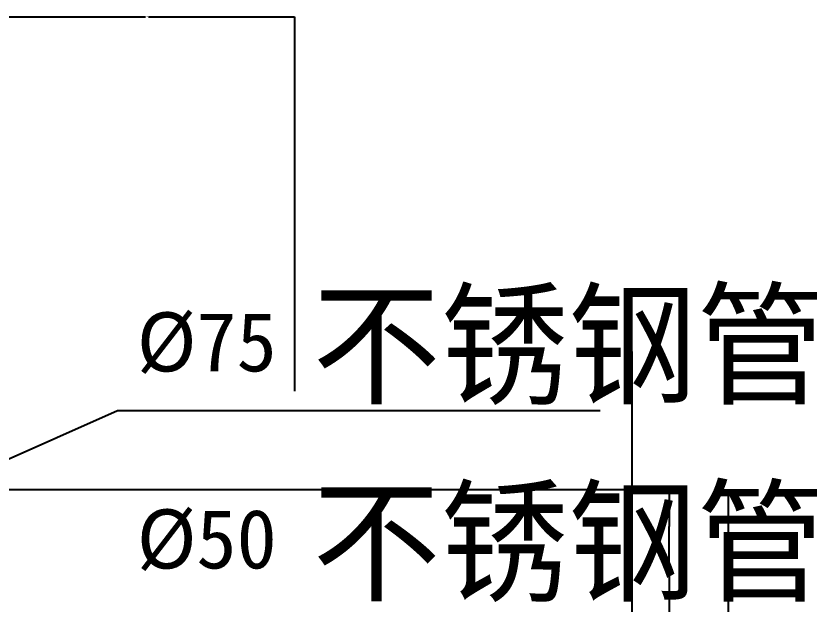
# Model space of a CAD drawing. Header units: metres. Extents: x 3468 to 10128, y -581 to 3010.
# Drawn here: x 6037 to 6850, y 2123 to 2721 of the extents above; entities that cross this region are included whole.
import ezdxf

# ---------------------------------------------------------------- set-up
doc = ezdxf.new("R2010")
doc.units = ezdxf.units.M
for name, color, linetype in [('E_WALL', 7, 'Continuous'), ('LM', 141, 'Continuous'), ('OTHER', 7, 'Continuous'), ('PUB_DIM', 3, 'Continuous'), ('PUB_TEXT', 7, 'Continuous')]:
    doc.layers.add(name, color=color, linetype=linetype)
doc.dimstyles.get("Standard").update_dxf_attribs({"dimtxt": 2.5, "dimasz": 2.5, "dimexe": 1.25, "dimexo": 0.625, "dimtad": 1, "dimcen": 2.5, "dimazin": 3, "dimtfac": 1, "dimtmove": 0, "dimatfit": 3})

# ---------------------------------------------------------------- blocks, each defined once
blk = doc.blocks.new('*D16')
for p, q in [((6020, 2340), (6020, 2720)), ((6020.25, 2720), (6168.5, 2720)), ((6171.5, 2720), (6319.75, 2720)), ((6320, 2340), (6320, 2720))]:
    blk.add_line(p, q)
at = {"layer": 'Defpoints'}
for p in [(6020, 2720), (6020, 2340), (6320, 2340)]:
    blk.add_point(p, dxfattribs=at)
at = {"layer": 'PUB_DIM', "insert": (6170, 2720), "char_height": 1, "attachment_point": 5}
blk.add_mtext('300', dxfattribs=at)
blk = doc.blocks.new('*D20')
for p, q in [((6700, 2240), (6700, 2202.5)), ((6699.75, 2202.5), (6699.5, 2202.5)), ((6700, 2165), (6700, 2202.5)), ((6700, 2202.5), (6700, 2202.5)), ((6700.25, 2202.5), (6700.5, 2202.5))]:
    blk.add_line(p, q)
at = {"layer": 'Defpoints'}
for p in [(6700, 2240), (6700, 2202.5), (6700, 2165)]:
    blk.add_point(p, dxfattribs=at)
at = {"layer": 'PUB_DIM', "insert": (6700, 2203.625), "char_height": 1, "attachment_point": 5}
blk.add_mtext('0', dxfattribs=at)
blk = doc.blocks.new('*D21')
for p, q in [((6700, 2165), (6700, 2102.5)), ((6699.75, 2102.5), (6699.5, 2102.5)), ((6700, 2040), (6700, 2102.5)), ((6700, 2102.5), (6700, 2102.5)), ((6700.25, 2102.5), (6700.5, 2102.5))]:
    blk.add_line(p, q)
at = {"layer": 'Defpoints'}
for p in [(6700, 2165), (6700, 2102.5), (6700, 2040)]:
    blk.add_point(p, dxfattribs=at)
at = {"layer": 'PUB_DIM', "insert": (6700, 2103.625), "char_height": 1, "attachment_point": 5}
blk.add_mtext('0', dxfattribs=at)
blk = doc.blocks.new('*D24')
for p, q in [((6760, 2240), (6760, 1690)), ((6759.75, 1690), (6759.5, 1690)), ((6760, 1140), (6760, 1690)), ((6760, 1690), (6760, 1690)), ((6760.25, 1690), (6760.5, 1690))]:
    blk.add_line(p, q)
at = {"layer": 'Defpoints'}
for p in [(6760, 2240), (6760, 1690), (6760, 1140)]:
    blk.add_point(p, dxfattribs=at)
at = {"layer": 'PUB_DIM', "insert": (6760, 1691.125), "char_height": 1, "attachment_point": 5}
blk.add_mtext('0', dxfattribs=at)

msp = doc.modelspace()

# ---------------------------------------------------------------- linework, layer by layer
at = {"layer": 'E_WALL'}
msp.add_line((6020, 2240), (6662.49, 2240), dxfattribs=at)
at = {"layer": 'LM'}
for p, q in [((6140, 2320), (5870, 2200)), ((6630, 2320), (6140, 2320))]:
    msp.add_line(p, q, dxfattribs=at)
at = {"layer": 'OTHER'}
msp.add_line((6662.49, 1333.02), (6662.49, 2380.04), dxfattribs=at)

# ---------------------------------------------------------------- texts
at = {"layer": 'PUB_DIM'}
for s, p in [('%%c75', (6159.58, 2360)), ('%%c50', (6159.58, 2160))]:
    msp.add_text(s, height=60, dxfattribs=at).set_placement(p)
at = {"layer": 'PUB_TEXT'}
for p in [(6338.02, 2337.17), (6338.02, 2137.17)]:
    msp.add_text('不锈钢管', height=100, dxfattribs=at).set_placement(p)

# ---------------------------------------------------------------- dimensions: what is measured, and where the dimension line sits
at = {"layer": 'PUB_DIM'}
for base, p1, p2, picture, middle in [((6020, 2720), (6020, 2340), (6320, 2340), '*D16', (6170, 2720)), ((6700, 2202.5), (6700, 2165), (6700, 2240), '*D20', (6700, 2203.625)), ((6760, 1690), (6760, 1140), (6760, 2240), '*D24', (6760, 1691.125)), ((6700, 2102.5), (6700, 2040), (6700, 2165), '*D21', (6700, 2103.625))]:
    dim = msp.add_linear_dim(base=base, p1=p1, p2=p2, dimstyle='Standard', dxfattribs=at)
    dim.commit()
    dim.dimension.update_dxf_attribs({"geometry": picture, "text_midpoint": middle})

doc.saveas('drawing.dxf')
